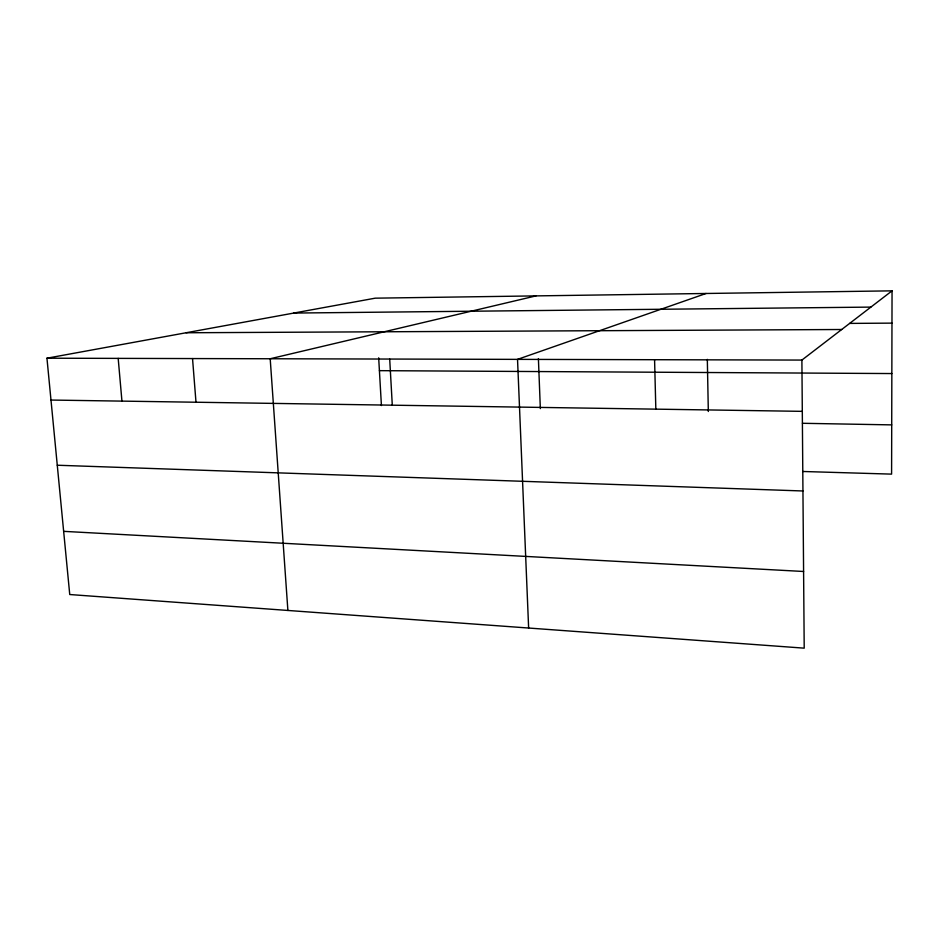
<?xml version="1.0" encoding="UTF-8"?>
<svg xmlns="http://www.w3.org/2000/svg" width="939" height="939" viewBox="0 0 939 939"><rect width="100%" height="100%" fill="white"/><g stroke="black" fill="none" stroke-linecap="round" stroke-linejoin="round"><path stroke-width="1.41" d="M892.05 290.844L801.894 360.071L804.207 648.156L69.744 594.528L46.95 358.205L375.248 298.168L892.05 290.844L891.592 474.125L802.833 471.484M706.069 293.484L517.53 359.367L528.634 628.038M535.958 295.891L270.197 358.757L287.886 610.456M293.813 313.063L870.876 307.1M849.689 323.403L891.968 323.122M186.063 332.758L841.696 329.507M46.95 358.205L801.894 360.071M379.415 370.659L891.839 373.558M50.988 400.049L802.305 411.352M802.446 423.289L891.71 424.886M57.267 465.228L802.951 490.98M63.641 531.345L803.596 571.487M118.185 358.381L121.941 401.117M192.53 358.557L195.993 402.232M378.675 357.818L381.422 405.554M389.697 359.05L392.291 405.178M538.399 358.581L540.348 408.606M654.577 359.707L655.833 409.146M707.325 359.367L708.323 411.493"/></g></svg>
